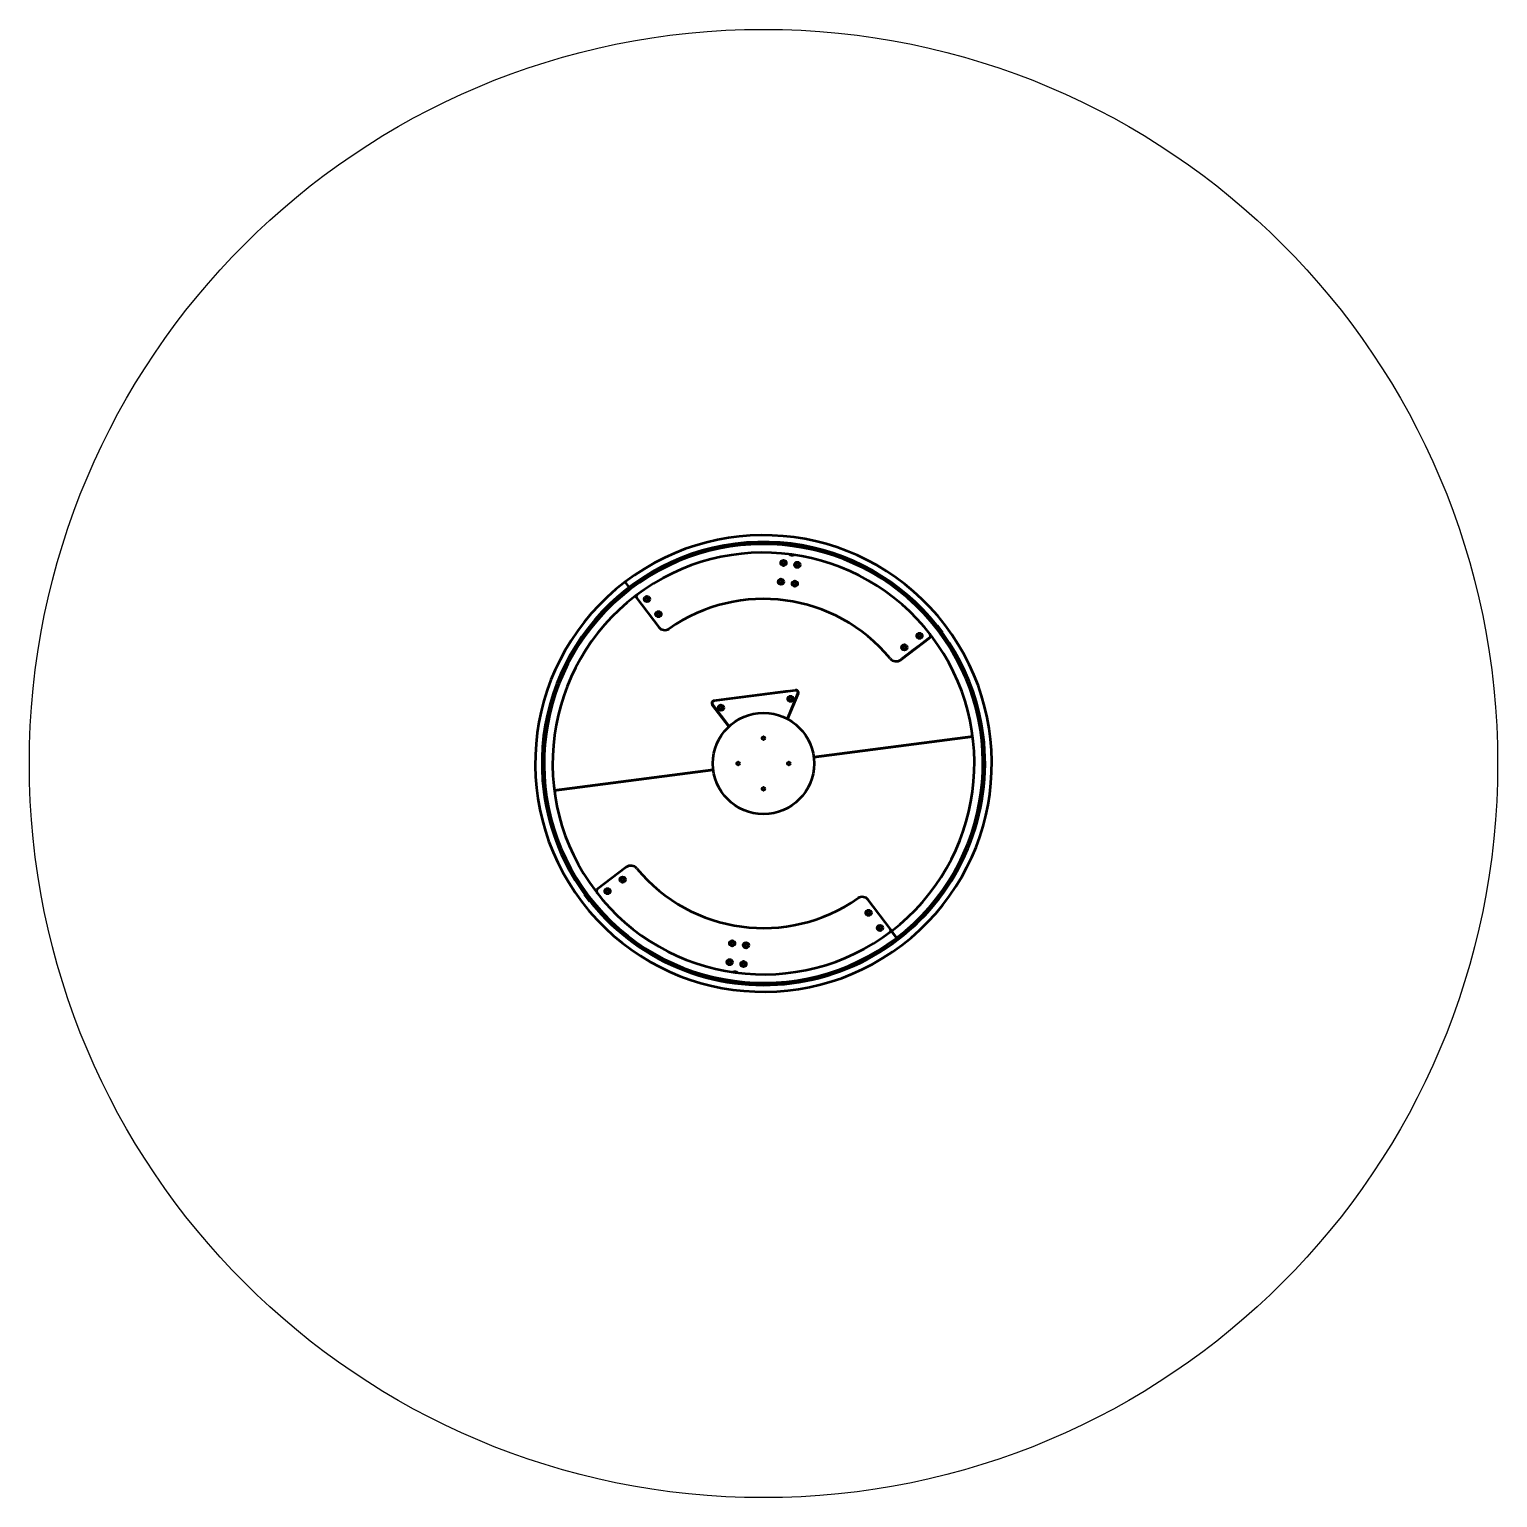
# Model space of a CAD drawing. Header units: millimetres. Extents: x 70 to 5870, y -800 to 5000.
import ezdxf

# ---------------------------------------------------------------- set-up
doc = ezdxf.new("R2010")
doc.units = ezdxf.units.MM
doc.header["$LTSCALE"] = 10
doc.layers.add('Geometrie náčrtu (ISO)', color=7, linetype='Continuous', lineweight=25)
doc.layers.add('Viditelná (ISO)', color=7, linetype='Continuous', lineweight=50)

# ---------------------------------------------------------------- blocks, each defined once
blk = doc.blocks.new('KL001-18')
at = {"layer": 'Geometrie náčrtu (ISO)'}
blk.add_circle((0, 0), 2900, dxfattribs=at)
at = {"layer": 'Viditelná (ISO)'}
for p, q in [((99.6, 869.3), (99.8, 870.3)), ((99.8, 870.3), (134.5, 865.6)), ((108.3, 823.3), (108.4, 824.1)), ((108.9, 826), (108.6, 823.2)), ((113.9, 825.3), (113.5, 822.5)), ((113.9, 823.3), (113.8, 822.5)), ((134.5, 865.6), (134.3, 864.6)), ((-530.4, 695.9), (-546.7, 717.3)), ((-530.5, 695.9), (-546.7, 717.2)), ((-507, 661.1), (-502.3, 654.8)), ((-503.1, 664.1), (-501.3, 661.9)), ((-502.3, 654.8), (-413.9, 538.9)), ((-501.9, 662.5), (-501.3, 661.9)), ((685.2, 544.2), (685.9, 544.8)), ((685.9, 544.8), (707.1, 517)), ((541.9, 409.9), (657.9, 498.3)), ((616.4, 466.7), (592.6, 448.5)), ((640.3, 484.9), (616.4, 466.7)), ((616.4, 466.7), (616.4, 466.7)), ((664.1, 503.1), (640.3, 484.9)), ((640.3, 484.9), (640.3, 484.9)), ((661.1, 507), (658.8, 505.3)), ((658.8, 505.3), (659.5, 505.8)), ((707.1, 517), (706.4, 516.4)), ((544.8, 412.1), (546.4, 413.3)), ((544.8, 412.1), (544.8, 412.1)), ((568.7, 430.3), (546.4, 413.3)), ((592.6, 448.5), (568.7, 430.3)), ((568.7, 430.3), (568.7, 430.3)), ((592.6, 448.5), (592.6, 448.5)), ((-136.5, 146.1), (-202.3, 232.4)), ((-201.5, 233), (-135.8, 146.8)), ((-195.6, 248.4), (126.5, 289.7)), ((126.6, 288.7), (-195.5, 247.4)), ((-166.6, 251.6), (-167, 252)), ((97.7, 285.6), (-166.6, 251.6)), ((-166.3, 251.1), (-166.6, 251.6)), ((94.3, 176.4), (136.1, 276.3)), ((137, 275.9), (95.2, 175.9)), ((97.7, 285.6), (97.4, 285)), ((97.9, 286), (97.7, 285.6)), ((198.4, 25.5), (826.4, 106.1)), ((826.4, 106.1), (198.4, 25.5)), ((859.8, 110.4), (863.9, 110.9)), ((863.9, 110.9), (859.8, 110.4)), ((867.9, 111.4), (863.9, 110.9)), ((863.9, 110.9), (867.9, 111.4)), ((-826.4, -106.1), (-198.4, -25.5)), ((-198.4, -25.5), (-826.4, -106.1)), ((-863.9, -110.9), (-867.9, -111.4)), ((-867.9, -111.4), (-863.9, -110.9)), ((-863.9, -110.9), (-859.8, -110.4)), ((-859.8, -110.4), (-863.9, -110.9)), ((-541.9, -409.9), (-657.9, -498.3)), ((-707.1, -517), (-706.4, -516.4)), ((-685.9, -544.8), (-707.1, -517)), ((-664.1, -503.1), (-657.9, -498.3)), ((-661.1, -507), (-658.8, -505.3)), ((-658.8, -505.3), (-659.5, -505.8)), ((-685.2, -544.2), (-685.9, -544.8)), ((502.3, -654.8), (413.9, -538.9)), ((503.1, -664.1), (501.3, -661.9)), ((501.9, -662.5), (501.3, -661.9)), ((507, -661.1), (502.3, -654.8)), ((505.2, -662.5), (504.9, -662.7)), ((504.9, -662.7), (525.3, -689.5)), ((505.2, -662.5), (525.6, -689.3)), ((-134.5, -865.6), (-134.3, -864.6)), ((-99.8, -870.3), (-134.5, -865.6)), ((-113.9, -825.3), (-113.5, -822.5)), ((-113.9, -823.3), (-113.8, -822.5)), ((-108.9, -826), (-108.6, -823.2)), ((-108.3, -823.3), (-108.4, -824.1)), ((-99.6, -869.3), (-99.8, -870.3))]:
    blk.add_line(p, q, dxfattribs=at)
for centre, radius in [((78.9, 792.2), 11), ((78.9, 792.2), 7), ((78.9, 792.2), 6.5), ((133.9, 784.8), 11), ((133.9, 784.8), 7), ((133.9, 784.8), 6.5), ((68.9, 717.9), 11), ((68.9, 717.9), 7), ((68.9, 717.9), 6.5), ((123.9, 710.5), 11), ((123.9, 710.5), 7), ((123.9, 710.5), 6.5), ((-460.5, 649.5), 11), ((-460.5, 649.5), 7), ((-460.5, 649.5), 6.5), ((-415, 589.8), 11), ((-415, 589.8), 7), ((-415, 589.8), 6.5), ((556.5, 458.7), 11), ((556.5, 458.7), 7), ((556.5, 458.7), 6.5), ((616.1, 504.2), 11), ((616.1, 504.2), 7), ((616.1, 504.2), 6.5), ((106.8, 255.6), 11), ((106.8, 255.6), 7), ((106.8, 255.6), 6.45), ((0, 0), 200), ((-167.9, 220.3), 11), ((-167.9, 220.3), 7), ((-167.9, 220.3), 6.45), ((0, 100), 6), ((-100, 0), 6), ((100, 0), 6), ((0, -100), 6), ((-556.5, -458.7), 11), ((-556.5, -458.7), 7), ((-556.5, -458.7), 6.5), ((-616.1, -504.2), 11), ((-616.1, -504.2), 7), ((-616.1, -504.2), 6.5), ((415, -589.8), 11), ((415, -589.8), 7), ((415, -589.8), 6.5), ((460.5, -649.5), 11), ((460.5, -649.5), 7), ((460.5, -649.5), 6.5), ((-123.9, -710.5), 11), ((-123.9, -710.5), 7), ((-123.9, -710.5), 6.5), ((-68.9, -717.9), 11), ((-68.9, -717.9), 7), ((-68.9, -717.9), 6.5), ((-133.9, -784.8), 11), ((-133.9, -784.8), 7), ((-133.9, -784.8), 6.5), ((-78.9, -792.2), 11), ((-78.9, -792.2), 7), ((-78.9, -792.2), 6.5)]:
    blk.add_circle(centre, radius, dxfattribs=at)
for centre, radius, start, end in [((0, 0), 901.8, 127.31737, 127.31311), ((0, 0), 875, 7.31524, 187.31524), ((0, 0), 866.8, 307.32814, 307.30238), ((0, 0), 833.1, 307.32814, 307.30238), ((97.7, 782.1), 45, 85.30295, 85.65215), ((113.7, 842.4), 19.8, 230.75933, 293.87114), ((106.4, 824.3), 2, 352.31524, 75.95575), ((115.9, 823.1), 2, 88.67472, 172.31524), ((113.1, 780), 45, 78.97836, 79.32752), ((-498.3, 657.9), 5, 133.08916, 217.31524), ((-500.3, 663.8), 2, 133.33965, 217.31524), ((-515.3, 676), 19.8, 313.08916, 338.87122), ((0, 0), 650, 39.63298, 124.9975), ((-390, 557), 30, 217.31524, 304.9975), ((676, 515.3), 19.9, 185.75925, 211.54131), ((654.8, 502.3), 5, 307.31524, 31.54131), ((658.3, 507.4), 2, 307.31524, 31.29083), ((523.7, 433.7), 30, 219.63298, 307.31524), ((-194.3, 238.4), 10, 97.31524, 217.31524), ((-194.3, 238.4), 9, 97.31524, 217.31524), ((127.8, 279.8), 10, 337.31524, 97.31524), ((127.8, 279.8), 9, 337.31524, 97.31524), ((0, 0), 875, 187.31524, 7.31524), ((-523.7, -433.7), 30, 39.63298, 127.31524), ((0, 0), 650, 219.63298, 304.9975), ((-658.3, -507.4), 2, 127.31524, 211.29083), ((-654.8, -502.3), 5, 127.31524, 211.54131), ((-676, -515.3), 19.8, 5.75925, 31.54131), ((390, -557), 30, 37.31524, 124.9975), ((515.3, -676), 19.9, 133.08916, 158.87134), ((500.3, -663.8), 2, 313.33407, 37.31524), ((498.3, -657.9), 5, 313.08916, 37.31524), ((515.3, -676), 16.9, 126.67745, 127.95119), ((515.3, -676), 14, 126.54217, 128.08608), ((515.3, -676), 7, 125.76168, 128.86433), ((515.3, -676), 6, 125.50052, 129.12474), ((515.3, -676), 6, 305.48001, 309.15575), ((515.3, -676), 7, 305.74042, 308.89459), ((515.3, -676), 14, 306.51867, 308.1141), ((515.3, -676), 16.8, 306.65356, 307.97882), ((-113.7, -842.4), 19.8, 50.75925, 113.87122), ((-113.1, -780), 45, 258.97832, 259.32752), ((-115.9, -823.1), 2, 268.67472, 352.31524), ((-106.4, -824.3), 2, 172.31524, 255.95575), ((-97.7, -782.1), 45, 265.30295, 265.65216)]:
    blk.add_arc(centre, radius, start, end, dxfattribs=at)

msp = doc.modelspace()

# ---------------------------------------------------------------- block references
msp.add_blockref('KL001-18', (2970, 2100))

doc.saveas('drawing.dxf')
